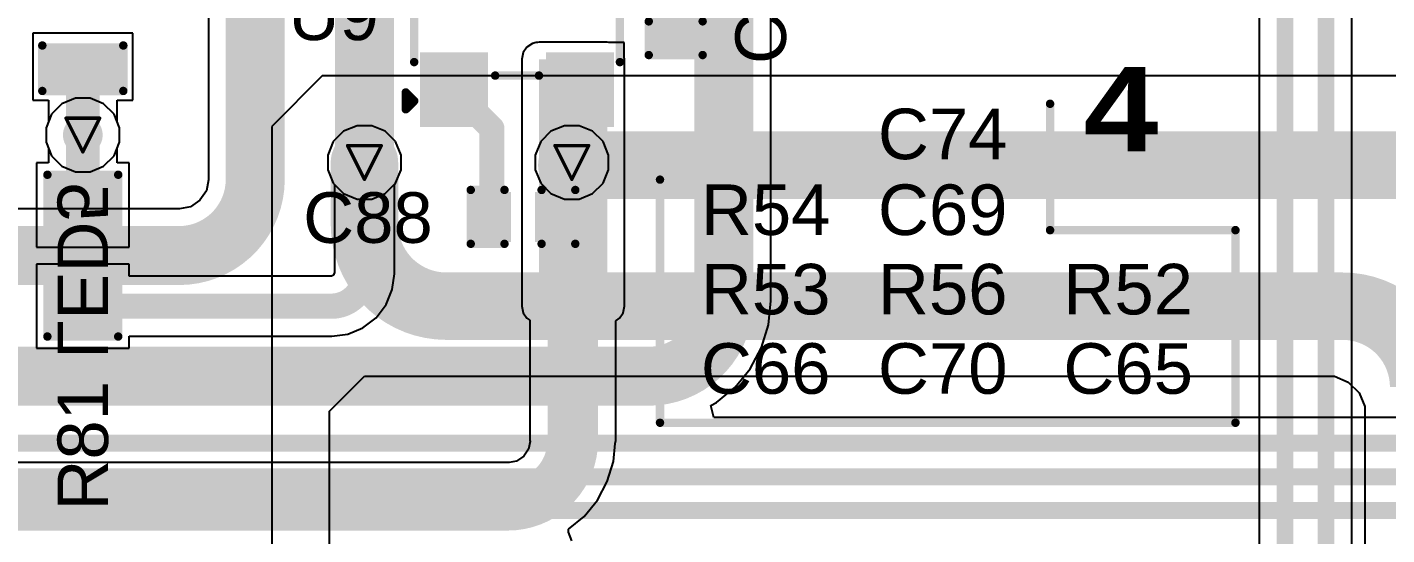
# Model space of a CAD drawing. Header units: inches. Extents: x 0 to 5359, y 0 to 5098.
# Drawn here: x 34.16 to 54.64, y 74.69 to 82.34 of the extents above; entities that cross this region are included whole.
import ezdxf

# ---------------------------------------------------------------- set-up
doc = ezdxf.new("R2010")
doc.units = ezdxf.units.IN
for name, color, linetype in [('Bottom Layer', 5, 'Continuous'), ('Bottom Overlay', 54, 'Continuous'), ('Bottom Paste', 16, 'Continuous'), ('Bottom Solder', 6, 'Continuous'), ('Drill Drawing', 1, 'Continuous'), ('Layer 1', 16, 'Continuous'), ('Layer 2', 76, 'Continuous'), ('Top Layer', 1, 'Continuous'), ('Top Overlay', 2, 'Continuous'), ('Top Paste', 8, 'Continuous'), ('Top Solder', 216, 'Continuous'), ('Via Holes', 16, 'Continuous')]:
    doc.layers.add(name, color=color, linetype=linetype)
doc.styles.add('Arial', font='', dxfattribs={"height": 0.2})
doc.styles.add('Arial Black_Bold', font='', dxfattribs={"height": 0.2})
doc.styles.get('Arial').set_extended_font_data('Arial')
doc.styles.get('Arial Black_Bold').set_extended_font_data('Arial Black', bold=True)

# ---------------------------------------------------------------- blocks, each defined once
blk = doc.blocks.new('SOT_23_34')
at = {"layer": 'Top Layer'}
for points in [[(-0.41, 1.46), (0.41, 1.46), (0.41, 0.54), (-0.41, 0.54)], [(-1.36, -0.54), (-0.54, -0.54), (-0.54, -1.46), (-1.36, -1.46)], [(0.54, -0.54), (1.36, -0.54), (1.36, -1.46), (0.54, -1.46)]]:
    blk.add_hatch(color=1, dxfattribs=at).paths.add_polyline_path(points)
at = {"layer": 'Top Paste'}
for points in [[(-0.41, 1.46), (0.41, 1.46), (0.41, 0.54), (-0.41, 0.54)], [(-1.36, -0.54), (-0.54, -0.54), (-0.54, -1.46), (-1.36, -1.46)], [(0.54, -0.54), (1.36, -0.54), (1.36, -1.46), (0.54, -1.46)]]:
    blk.add_hatch(color=8, dxfattribs=at).paths.add_polyline_path(points)
at = {"layer": 'Top Solder'}
for points in [[(-0.512, 1.562), (0.512, 1.562), (0.512, 0.438), (-0.512, 0.438)], [(-1.462, -0.438), (-0.438, -0.438), (-0.438, -1.562), (-1.462, -1.562)], [(0.438, -0.438), (1.462, -0.438), (1.462, -1.562), (0.438, -1.562)]]:
    blk.add_hatch(color=216, dxfattribs=at).paths.add_polyline_path(points)
at = {"layer": 'Top Overlay'}
for points in [[(-1.549, 0.813, 0.127, 0.127, 0), (-0.559, 0.813, 0.127, 0.127, 0)], [(-1.549, -0.584, 0.127, 0.127, 0), (-1.549, 0.813, 0.127, 0.127, 0)], [(0.559, 0.813, 0.127, 0.127, 0), (1.549, 0.813, 0.127, 0.127, 0)], [(1.549, -0.584, 0.127, 0.127, 0), (1.549, 0.813, 0.127, 0.127, 0)], [(-0.33, -0.787, 0.127, 0.127, 0), (0.33, -0.787, 0.127, 0.127, 0)], [(-1.676, -1.295, 0.127, 0.127, 0), (-1.676, -1.041, 0.127, 0.127, 0)], [(-1.676, -1.041, 0.127, 0.127, 0), (-1.549, -1.168, 0.127, 0.127, 0)], [(-1.676, -1.295, 0.127, 0.127, 0), (-1.549, -1.168, 0.127, 0.127, 0)]]:
    blk.add_lwpolyline(points, format="xyseb", dxfattribs=at)
for points in [[(-1.581, 0.813, 0.0635, 0.0635, 1), (-1.518, 0.813, 0.0635, 0.0635, 1)], [(-1.581, 0.813, 0.0635, 0.0635, 1), (-1.518, 0.813, 0.0635, 0.0635, 1)], [(-0.591, 0.813, 0.0635, 0.0635, 1), (-0.527, 0.813, 0.0635, 0.0635, 1)], [(0.527, 0.813, 0.0635, 0.0635, 1), (0.591, 0.813, 0.0635, 0.0635, 1)], [(1.518, 0.813, 0.0635, 0.0635, 1), (1.581, 0.813, 0.0635, 0.0635, 1)], [(1.518, 0.813, 0.0635, 0.0635, 1), (1.581, 0.813, 0.0635, 0.0635, 1)], [(-1.581, -0.584, 0.0635, 0.0635, 1), (-1.518, -0.584, 0.0635, 0.0635, 1)], [(1.518, -0.584, 0.0635, 0.0635, 1), (1.581, -0.584, 0.0635, 0.0635, 1)], [(-0.362, -0.787, 0.0635, 0.0635, 1), (-0.298, -0.787, 0.0635, 0.0635, 1)], [(0.298, -0.787, 0.0635, 0.0635, 1), (0.362, -0.787, 0.0635, 0.0635, 1)], [(-1.708, -1.041, 0.0635, 0.0635, 1), (-1.645, -1.041, 0.0635, 0.0635, 1)], [(-1.708, -1.041, 0.0635, 0.0635, 1), (-1.645, -1.041, 0.0635, 0.0635, 1)], [(-1.581, -1.168, 0.0635, 0.0635, 1), (-1.518, -1.168, 0.0635, 0.0635, 1)], [(-1.581, -1.168, 0.0635, 0.0635, 1), (-1.518, -1.168, 0.0635, 0.0635, 1)], [(-1.708, -1.295, 0.0635, 0.0635, 1), (-1.645, -1.295, 0.0635, 0.0635, 1)], [(-1.708, -1.295, 0.0635, 0.0635, 1), (-1.645, -1.295, 0.0635, 0.0635, 1)]]:
    blk.add_lwpolyline(points, format="xyseb", close=True, dxfattribs=at)
blk = doc.blocks.new('R___0603_94')
at = {"layer": 'Top Layer'}
for points in [[(-0.381, 0.4445), (-0.381, -0.4445), (-1.143, -0.4445), (-1.143, 0.4445)], [(1.143, 0.4445), (1.143, -0.4445), (0.381, -0.4445), (0.381, 0.4445)]]:
    blk.add_hatch(color=1, dxfattribs=at).paths.add_polyline_path(points)
at = {"layer": 'Top Paste'}
for points in [[(-0.381, 0.4445), (-0.381, -0.4445), (-1.143, -0.4445), (-1.143, 0.4445)], [(1.143, 0.4445), (1.143, -0.4445), (0.381, -0.4445), (0.381, 0.4445)]]:
    blk.add_hatch(color=8, dxfattribs=at).paths.add_polyline_path(points)
at = {"layer": 'Top Solder'}
for points in [[(-0.2794, 0.5461), (-0.2794, -0.5461), (-1.2446, -0.5461), (-1.2446, 0.5461)], [(1.2446, 0.5461), (1.2446, -0.5461), (0.2794, -0.5461), (0.2794, 0.5461)]]:
    blk.add_hatch(color=216, dxfattribs=at).paths.add_polyline_path(points)
at = {"layer": 'Top Overlay'}
for points in [[(1.2192, 0.5334, 0.127, 0.127, 0), (-1.2192, 0.5334, 0.127, 0.127, 0)], [(-1.2192, -0.5334, 0.127, 0.127, 0), (-1.2192, 0.5334, 0.127, 0.127, 0)], [(1.2192, -0.5334, 0.127, 0.127, 0), (1.2192, 0.5334, 0.127, 0.127, 0)], [(1.2192, -0.5334, 0.127, 0.127, 0), (-1.2192, -0.5334, 0.127, 0.127, 0)]]:
    blk.add_lwpolyline(points, format="xyseb", dxfattribs=at)
for points in [[(-1.25095, 0.5334, 0.0635, 0.0635, 1), (-1.18745, 0.5334, 0.0635, 0.0635, 1)], [(-1.25095, 0.5334, 0.0635, 0.0635, 1), (-1.18745, 0.5334, 0.0635, 0.0635, 1)], [(1.18745, 0.5334, 0.0635, 0.0635, 1), (1.25095, 0.5334, 0.0635, 0.0635, 1)], [(1.18745, 0.5334, 0.0635, 0.0635, 1), (1.25095, 0.5334, 0.0635, 0.0635, 1)], [(-1.25095, -0.5334, 0.0635, 0.0635, 1), (-1.18745, -0.5334, 0.0635, 0.0635, 1)], [(-1.25095, -0.5334, 0.0635, 0.0635, 1), (-1.18745, -0.5334, 0.0635, 0.0635, 1)], [(1.18745, -0.5334, 0.0635, 0.0635, 1), (1.25095, -0.5334, 0.0635, 0.0635, 1)], [(1.18745, -0.5334, 0.0635, 0.0635, 1), (1.25095, -0.5334, 0.0635, 0.0635, 1)]]:
    blk.add_lwpolyline(points, format="xyseb", close=True, dxfattribs=at)
blk = doc.blocks.new('LED_0603_B_187')
at = {"layer": 'Bottom Layer'}
for points in [[(-1, 0.5), (-0.5, 0.5), (-0.5, -0.5), (-1, -0.5)], [(0.5, 0.5), (1, 0.5), (1, -0.5), (0.5, -0.5)]]:
    blk.add_hatch(color=5, dxfattribs=at).paths.add_polyline_path(points)
at = {"layer": 'Bottom Overlay'}
blk.add_hatch(color=54, dxfattribs=at).paths.add_polyline_path([(1.118, -0.66), (1.753, -0.66), (1.753, 0.66), (1.118, 0.66)])
at = {"layer": 'Bottom Paste'}
for points in [[(-1, 0.5), (-0.5, 0.5), (-0.5, -0.5), (-1, -0.5)], [(0.5, 0.5), (1, 0.5), (1, -0.5), (0.5, -0.5)]]:
    blk.add_hatch(color=16, dxfattribs=at).paths.add_polyline_path(points)
at = {"layer": 'Bottom Solder'}
for points in [[(-1.102, 0.602), (-0.398, 0.602), (-0.398, -0.602), (-1.102, -0.602)], [(0.398, 0.602), (1.102, 0.602), (1.102, -0.602), (0.398, -0.602)]]:
    blk.add_hatch(color=6, dxfattribs=at).paths.add_polyline_path(points)
at = {"layer": 'Bottom Overlay'}
for points in [[(-1.118, 0.61, 0.127, 0.127, 0), (-1.118, -0.61, 0.127, 0.127, 0)], [(-1.118, 0.61, 0.127, 0.127, 0), (-0.432, 0.61, 0.127, 0.127, 0)], [(0.432, 0.61, 0.127, 0.127, 0), (1.118, 0.61, 0.127, 0.127, 0)], [(1.118, 0.61, 0.127, 0.127, 0), (1.118, -0.61, 0.127, 0.127, 0)], [(-1.118, -0.61, 0.127, 0.127, 0), (-0.432, -0.61, 0.127, 0.127, 0)], [(0.432, -0.61, 0.127, 0.127, 0), (1.118, -0.61, 0.127, 0.127, 0)]]:
    blk.add_lwpolyline(points, format="xyseb", dxfattribs=at)
for points in [[(-1.149, 0.61, 0.0635, 0.0635, 1), (-1.086, 0.61, 0.0635, 0.0635, 1)], [(-1.149, 0.61, 0.0635, 0.0635, 1), (-1.086, 0.61, 0.0635, 0.0635, 1)], [(-0.464, 0.61, 0.0635, 0.0635, 1), (-0.4, 0.61, 0.0635, 0.0635, 1)], [(0.4, 0.61, 0.0635, 0.0635, 1), (0.464, 0.61, 0.0635, 0.0635, 1)], [(1.086, 0.61, 0.0635, 0.0635, 1), (1.149, 0.61, 0.0635, 0.0635, 1)], [(1.086, 0.61, 0.0635, 0.0635, 1), (1.149, 0.61, 0.0635, 0.0635, 1)], [(-1.149, -0.61, 0.0635, 0.0635, 1), (-1.086, -0.61, 0.0635, 0.0635, 1)], [(-1.149, -0.61, 0.0635, 0.0635, 1), (-1.086, -0.61, 0.0635, 0.0635, 1)], [(-0.464, -0.61, 0.0635, 0.0635, 1), (-0.4, -0.61, 0.0635, 0.0635, 1)], [(0.4, -0.61, 0.0635, 0.0635, 1), (0.464, -0.61, 0.0635, 0.0635, 1)], [(1.086, -0.61, 0.0635, 0.0635, 1), (1.149, -0.61, 0.0635, 0.0635, 1)], [(1.086, -0.61, 0.0635, 0.0635, 1), (1.149, -0.61, 0.0635, 0.0635, 1)]]:
    blk.add_lwpolyline(points, format="xyseb", close=True, dxfattribs=at)
blk = doc.blocks.new('C___0402_278')
at = {"layer": 'Top Layer'}
for points in [[(-0.699, -0.318), (-0.699, 0.318), (-0.241, 0.318), (-0.241, -0.318)], [(0.241, -0.318), (0.241, 0.318), (0.699, 0.318), (0.699, -0.318)]]:
    blk.add_hatch(color=1, dxfattribs=at).paths.add_polyline_path(points)
at = {"layer": 'Top Paste'}
for points in [[(-0.699, -0.318), (-0.699, 0.318), (-0.241, 0.318), (-0.241, -0.318)], [(0.241, -0.318), (0.241, 0.318), (0.699, 0.318), (0.699, -0.318)]]:
    blk.add_hatch(color=8, dxfattribs=at).paths.add_polyline_path(points)
at = {"layer": 'Top Solder'}
for points in [[(-0.758, -0.377), (-0.758, 0.377), (-0.181, 0.377), (-0.181, -0.377)], [(0.181, -0.377), (0.181, 0.377), (0.758, 0.377), (0.758, -0.377)]]:
    blk.add_hatch(color=216, dxfattribs=at).paths.add_polyline_path(points)
at = {"layer": 'Top Overlay'}
for points in [[(-0.787, 0.406, 0.127, 0.127, 0), (-0.279, 0.406, 0.127, 0.127, 0)], [(-0.787, -0.406, 0.127, 0.127, 0), (-0.787, 0.406, 0.127, 0.127, 0)], [(0.279, 0.406, 0.127, 0.127, 0), (0.787, 0.406, 0.127, 0.127, 0)], [(0.787, -0.406, 0.127, 0.127, 0), (0.787, 0.406, 0.127, 0.127, 0)], [(-0.787, -0.406, 0.127, 0.127, 0), (-0.279, -0.406, 0.127, 0.127, 0)], [(0.279, -0.406, 0.127, 0.127, 0), (0.787, -0.406, 0.127, 0.127, 0)]]:
    blk.add_lwpolyline(points, format="xyseb", dxfattribs=at)
for points in [[(-0.819, 0.406, 0.0635, 0.0635, 1), (-0.756, 0.406, 0.0635, 0.0635, 1)], [(-0.819, 0.406, 0.0635, 0.0635, 1), (-0.756, 0.406, 0.0635, 0.0635, 1)], [(-0.311, 0.406, 0.0635, 0.0635, 1), (-0.248, 0.406, 0.0635, 0.0635, 1)], [(0.248, 0.406, 0.0635, 0.0635, 1), (0.311, 0.406, 0.0635, 0.0635, 1)], [(0.756, 0.406, 0.0635, 0.0635, 1), (0.819, 0.406, 0.0635, 0.0635, 1)], [(0.756, 0.406, 0.0635, 0.0635, 1), (0.819, 0.406, 0.0635, 0.0635, 1)], [(-0.819, -0.406, 0.0635, 0.0635, 1), (-0.756, -0.406, 0.0635, 0.0635, 1)], [(-0.819, -0.406, 0.0635, 0.0635, 1), (-0.756, -0.406, 0.0635, 0.0635, 1)], [(-0.311, -0.406, 0.0635, 0.0635, 1), (-0.248, -0.406, 0.0635, 0.0635, 1)], [(0.248, -0.406, 0.0635, 0.0635, 1), (0.311, -0.406, 0.0635, 0.0635, 1)], [(0.756, -0.406, 0.0635, 0.0635, 1), (0.819, -0.406, 0.0635, 0.0635, 1)], [(0.756, -0.406, 0.0635, 0.0635, 1), (0.819, -0.406, 0.0635, 0.0635, 1)]]:
    blk.add_lwpolyline(points, format="xyseb", close=True, dxfattribs=at)
blk = doc.blocks.new('C___0402_279')
at = {"layer": 'Top Layer'}
for points in [[(-0.699, -0.318), (-0.699, 0.318), (-0.241, 0.318), (-0.241, -0.318)], [(0.241, -0.318), (0.241, 0.318), (0.699, 0.318), (0.699, -0.318)]]:
    blk.add_hatch(color=1, dxfattribs=at).paths.add_polyline_path(points)
at = {"layer": 'Top Paste'}
for points in [[(-0.699, -0.318), (-0.699, 0.318), (-0.241, 0.318), (-0.241, -0.318)], [(0.241, -0.318), (0.241, 0.318), (0.699, 0.318), (0.699, -0.318)]]:
    blk.add_hatch(color=8, dxfattribs=at).paths.add_polyline_path(points)
at = {"layer": 'Top Solder'}
for points in [[(-0.758, -0.377), (-0.758, 0.377), (-0.181, 0.377), (-0.181, -0.377)], [(0.181, -0.377), (0.181, 0.377), (0.758, 0.377), (0.758, -0.377)]]:
    blk.add_hatch(color=216, dxfattribs=at).paths.add_polyline_path(points)
at = {"layer": 'Top Overlay'}
for points in [[(-0.787, 0.406, 0.127, 0.127, 0), (-0.279, 0.406, 0.127, 0.127, 0)], [(-0.787, 0.406, 0.127, 0.127, 0), (-0.787, -0.406, 0.127, 0.127, 0)], [(0.279, 0.406, 0.127, 0.127, 0), (0.787, 0.406, 0.127, 0.127, 0)], [(0.787, 0.406, 0.127, 0.127, 0), (0.787, -0.406, 0.127, 0.127, 0)], [(-0.787, -0.406, 0.127, 0.127, 0), (-0.279, -0.406, 0.127, 0.127, 0)], [(0.279, -0.406, 0.127, 0.127, 0), (0.787, -0.406, 0.127, 0.127, 0)]]:
    blk.add_lwpolyline(points, format="xyseb", dxfattribs=at)
for points in [[(-0.819, 0.406, 0.0635, 0.0635, 1), (-0.756, 0.406, 0.0635, 0.0635, 1)], [(-0.819, 0.406, 0.0635, 0.0635, 1), (-0.756, 0.406, 0.0635, 0.0635, 1)], [(-0.311, 0.406, 0.0635, 0.0635, 1), (-0.248, 0.406, 0.0635, 0.0635, 1)], [(0.248, 0.406, 0.0635, 0.0635, 1), (0.311, 0.406, 0.0635, 0.0635, 1)], [(0.756, 0.406, 0.0635, 0.0635, 1), (0.819, 0.406, 0.0635, 0.0635, 1)], [(0.756, 0.406, 0.0635, 0.0635, 1), (0.819, 0.406, 0.0635, 0.0635, 1)], [(-0.819, -0.406, 0.0635, 0.0635, 1), (-0.756, -0.406, 0.0635, 0.0635, 1)], [(-0.819, -0.406, 0.0635, 0.0635, 1), (-0.756, -0.406, 0.0635, 0.0635, 1)], [(-0.311, -0.406, 0.0635, 0.0635, 1), (-0.248, -0.406, 0.0635, 0.0635, 1)], [(0.248, -0.406, 0.0635, 0.0635, 1), (0.311, -0.406, 0.0635, 0.0635, 1)], [(0.756, -0.406, 0.0635, 0.0635, 1), (0.819, -0.406, 0.0635, 0.0635, 1)], [(0.756, -0.406, 0.0635, 0.0635, 1), (0.819, -0.406, 0.0635, 0.0635, 1)]]:
    blk.add_lwpolyline(points, format="xyseb", close=True, dxfattribs=at)

msp = doc.modelspace()

# ---------------------------------------------------------------- hatches: boundary and pattern name
at = {"layer": 'Bottom Layer'}
h = msp.add_hatch(color=5, dxfattribs=at)
edge = h.paths.add_edge_path()
edge.add_arc((35, 80.718), 0.3, 0, 360)
h = msp.add_hatch(color=5, dxfattribs=at)
edge = h.paths.add_edge_path()
edge.add_arc((39.243, 80.304), 0.3, 0, 360)
h = msp.add_hatch(color=5, dxfattribs=at)
edge = h.paths.add_edge_path()
edge.add_arc((42.367, 80.304), 0.3, 0, 360)
at = {"layer": 'Layer 1'}
h = msp.add_hatch(color=16, dxfattribs=at)
edge = h.paths.add_edge_path()
edge.add_arc((35, 80.718), 0.3, 0, 360)
h = msp.add_hatch(color=16, dxfattribs=at)
edge = h.paths.add_edge_path()
edge.add_arc((39.243, 80.304), 0.3, 0, 360)
h = msp.add_hatch(color=16, dxfattribs=at)
edge = h.paths.add_edge_path()
edge.add_arc((42.367, 80.304), 0.3, 0, 360)
at = {"layer": 'Layer 2'}
h = msp.add_hatch(color=76, dxfattribs=at)
edge = h.paths.add_edge_path()
edge.add_arc((35, 80.718), 0.3, 0, 360)
h = msp.add_hatch(color=76, dxfattribs=at)
edge = h.paths.add_edge_path()
edge.add_arc((39.243, 80.304), 0.3, 0, 360)
h = msp.add_hatch(color=76, dxfattribs=at)
edge = h.paths.add_edge_path()
edge.add_arc((42.367, 80.304), 0.3, 0, 360)
at = {"layer": 'Top Layer'}
msp.add_hatch(color=1, dxfattribs=at).paths.add_polyline_path([(41.873, 78.138), (42.902, 78.138), (42.902, 81.861), (41.873, 81.861)])
h = msp.add_hatch(color=1, dxfattribs=at)
edge = h.paths.add_edge_path()
edge.add_arc((35, 80.718), 0.3, 0, 360)
h = msp.add_hatch(color=1, dxfattribs=at)
edge = h.paths.add_edge_path()
edge.add_arc((39.243, 80.304), 0.3, 0, 360)
h = msp.add_hatch(color=1, dxfattribs=at)
edge = h.paths.add_edge_path()
edge.add_arc((42.367, 80.304), 0.3, 0, 360)
at = {"layer": 'Via Holes'}
h = msp.add_hatch(color=7, dxfattribs=at)
edge = h.paths.add_edge_path()
edge.add_arc((35, 80.718), 0.15, 0, 360)
h = msp.add_hatch(color=7, dxfattribs=at)
edge = h.paths.add_edge_path()
edge.add_arc((39.243, 80.304), 0.15, 0, 360)
h = msp.add_hatch(color=7, dxfattribs=at)
edge = h.paths.add_edge_path()
edge.add_arc((42.367, 80.304), 0.15, 0, 360)

# ---------------------------------------------------------------- linework, layer by layer
at = {"layer": 'Bottom Layer'}
for p, q in [((36.894, 95.751), (36.894, 80.05)), ((45.364, 78.219), (45.364, 92.392)), ((35.754, 82.254), (34.246, 82.254)), ((34.246, 82.254), (34.246, 81.246)), ((35.754, 81.246), (35.754, 82.254)), ((34.246, 81.246), (34.482, 81.246)), ((34.482, 81.246), (34.482, 80.915)), ((35.518, 80.915), (35.518, 81.246)), ((35.518, 81.246), (35.754, 81.246)), ((34.482, 80.915), (34.446, 80.828)), ((35.554, 80.828), (35.518, 80.915)), ((34.446, 80.828), (34.446, 80.608)), ((35.554, 80.608), (35.554, 80.828)), ((34.446, 80.608), (34.53, 80.404)), ((35.47, 80.404), (35.554, 80.608)), ((34.53, 80.404), (34.686, 80.248)), ((35.314, 80.248), (35.47, 80.404)), ((34.686, 80.248), (34.89, 80.164)), ((34.89, 80.164), (35.11, 80.164)), ((35.11, 80.164), (35.314, 80.248)), ((36.894, 80.044), (36.862, 79.879)), ((36.894, 80.05), (36.894, 80.044)), ((36.765, 79.735), (36.621, 79.638)), ((36.862, 79.879), (36.765, 79.735)), ((36.45, 79.606), (30.171, 79.606)), ((36.456, 79.605), (36.45, 79.606)), ((36.621, 79.638), (36.456, 79.605)), ((45.331, 77.859), (45.367, 78.219)), ((45.367, 78.219), (45.364, 78.219)), ((45.226, 77.513), (45.331, 77.859)), ((45.056, 77.194), (45.226, 77.513)), ((44.827, 76.915), (45.056, 77.194)), ((44.547, 76.686), (44.827, 76.915)), ((44.46, 76.639), (44.547, 76.686)), ((44.505, 76.461), (44.46, 76.639)), ((55.231, 76.461), (44.505, 76.461))]:
    msp.add_line(p, q, dxfattribs=at)
for points in [[(37.598, 80.05, 0.889, 0.889, 0), (37.598, 95.751, 0.889, 0.889, 0)], [(39.243, 80.304, 0.889, 0.889, 0), (39.243, 95.249, 0.889, 0.889, 0)], [(44.659, 78.219, 0.889, 0.889, 0), (44.659, 92.392, 0.889, 0.889, 0)], [(35, 80.718, 0.508, 0.508, 0), (35, 81.722, 0.508, 0.508, 0)], [(37.598, 80.05, 0.889, 0.889, -0.414214), (36.45, 78.901, 0.889, 0.889, 0)], [(30.171, 78.901, 0.889, 0.889, 0), (36.45, 78.901, 0.889, 0.889, 0)], [(44.659, 78.219, 0.889, 0.889, -0.414214), (43.523, 77.082, 0.889, 0.889, 0)], [(33, 77.082, 0.889, 0.889, 0), (43.523, 77.082, 0.889, 0.889, 0)], [(24.714, 76.073, 0.254, 0.254, 0), (77.437, 76.073, 0.254, 0.254, 0)], [(24.644, 75.565, 0.254, 0.254, 0), (76.986, 75.565, 0.254, 0.254, 0)], [(25.095, 75.057, 0.254, 0.254, 0), (75.783, 75.057, 0.254, 0.254, 0)]]:
    msp.add_lwpolyline(points, format="xyseb", dxfattribs=at)
for points in [[(34.873, 81.722, 0.254, 0.254, 1), (35.127, 81.722, 0.254, 0.254, 1)], [(34.873, 80.718, 0.254, 0.254, 1), (35.127, 80.718, 0.254, 0.254, 1)], [(39.021, 80.304, 0.445, 0.445, 1), (39.465, 80.304, 0.445, 0.445, 1)], [(37.376, 80.05, 0.445, 0.445, 1), (37.82, 80.05, 0.445, 0.445, 1)], [(37.376, 80.05, 0.445, 0.445, 1), (37.82, 80.05, 0.445, 0.445, 1)], [(36.228, 78.901, 0.445, 0.445, 1), (36.672, 78.901, 0.445, 0.445, 1)], [(36.228, 78.901, 0.445, 0.445, 1), (36.672, 78.901, 0.445, 0.445, 1)], [(44.437, 78.219, 0.445, 0.445, 1), (44.882, 78.219, 0.445, 0.445, 1)], [(44.437, 78.219, 0.445, 0.445, 1), (44.882, 78.219, 0.445, 0.445, 1)], [(43.3, 77.082, 0.445, 0.445, 1), (43.745, 77.082, 0.445, 0.445, 1)], [(43.3, 77.082, 0.445, 0.445, 1), (43.745, 77.082, 0.445, 0.445, 1)]]:
    msp.add_lwpolyline(points, format="xyseb", close=True, dxfattribs=at)
at = {"layer": 'Drill Drawing'}
for points in [[(34.746, 80.972, 0.0508, 0.0508, 0), (35.254, 80.972, 0.0508, 0.0508, 0)], [(34.746, 80.972, 0.0508, 0.0508, 0), (35, 80.464, 0.0508, 0.0508, 0)], [(35, 80.464, 0.0508, 0.0508, 0), (35.254, 80.972, 0.0508, 0.0508, 0)], [(38.989, 80.558, 0.0508, 0.0508, 0), (39.497, 80.558, 0.0508, 0.0508, 0)], [(38.989, 80.558, 0.0508, 0.0508, 0), (39.243, 80.05, 0.0508, 0.0508, 0)], [(39.243, 80.05, 0.0508, 0.0508, 0), (39.497, 80.558, 0.0508, 0.0508, 0)], [(42.113, 80.558, 0.0508, 0.0508, 0), (42.621, 80.558, 0.0508, 0.0508, 0)], [(42.113, 80.558, 0.0508, 0.0508, 0), (42.367, 80.05, 0.0508, 0.0508, 0)], [(42.367, 80.05, 0.0508, 0.0508, 0), (42.621, 80.558, 0.0508, 0.0508, 0)]]:
    msp.add_lwpolyline(points, format="xyseb", dxfattribs=at)
for points in [[(34.733, 80.972, 0.0254, 0.0254, 1), (34.759, 80.972, 0.0254, 0.0254, 1)], [(34.733, 80.972, 0.0254, 0.0254, 1), (34.759, 80.972, 0.0254, 0.0254, 1)], [(35.241, 80.972, 0.0254, 0.0254, 1), (35.267, 80.972, 0.0254, 0.0254, 1)], [(35.241, 80.972, 0.0254, 0.0254, 1), (35.267, 80.972, 0.0254, 0.0254, 1)], [(38.976, 80.558, 0.0254, 0.0254, 1), (39.002, 80.558, 0.0254, 0.0254, 1)], [(38.976, 80.558, 0.0254, 0.0254, 1), (39.002, 80.558, 0.0254, 0.0254, 1)], [(39.484, 80.558, 0.0254, 0.0254, 1), (39.51, 80.558, 0.0254, 0.0254, 1)], [(39.484, 80.558, 0.0254, 0.0254, 1), (39.51, 80.558, 0.0254, 0.0254, 1)], [(42.1, 80.558, 0.0254, 0.0254, 1), (42.126, 80.558, 0.0254, 0.0254, 1)], [(42.1, 80.558, 0.0254, 0.0254, 1), (42.126, 80.558, 0.0254, 0.0254, 1)], [(42.608, 80.558, 0.0254, 0.0254, 1), (42.634, 80.558, 0.0254, 0.0254, 1)], [(42.608, 80.558, 0.0254, 0.0254, 1), (42.634, 80.558, 0.0254, 0.0254, 1)], [(34.987, 80.464, 0.0254, 0.0254, 1), (35.013, 80.464, 0.0254, 0.0254, 1)], [(34.987, 80.464, 0.0254, 0.0254, 1), (35.013, 80.464, 0.0254, 0.0254, 1)], [(39.23, 80.05, 0.0254, 0.0254, 1), (39.256, 80.05, 0.0254, 0.0254, 1)], [(39.23, 80.05, 0.0254, 0.0254, 1), (39.256, 80.05, 0.0254, 0.0254, 1)], [(42.354, 80.05, 0.0254, 0.0254, 1), (42.38, 80.05, 0.0254, 0.0254, 1)], [(42.354, 80.05, 0.0254, 0.0254, 1), (42.38, 80.05, 0.0254, 0.0254, 1)]]:
    msp.add_lwpolyline(points, format="xyseb", close=True, dxfattribs=at)
at = {"layer": 'Layer 1'}
for p, q in [((34.686, 81.188), (34.53, 81.032)), ((34.89, 81.272), (34.686, 81.188)), ((35.11, 81.272), (34.89, 81.272)), ((35.314, 81.188), (35.11, 81.272)), ((35.47, 81.032), (35.314, 81.188)), ((34.53, 81.032), (34.446, 80.828)), ((35.554, 80.828), (35.47, 81.032)), ((34.446, 80.828), (34.446, 80.608)), ((35.554, 80.608), (35.554, 80.828)), ((38.929, 80.774), (38.773, 80.618)), ((39.133, 80.858), (38.929, 80.774)), ((39.353, 80.858), (39.133, 80.858)), ((39.557, 80.774), (39.353, 80.858)), ((39.713, 80.618), (39.557, 80.774)), ((42.053, 80.774), (41.898, 80.618)), ((42.257, 80.858), (42.053, 80.774)), ((42.477, 80.858), (42.257, 80.858)), ((42.681, 80.774), (42.477, 80.858)), ((42.837, 80.618), (42.681, 80.774)), ((34.446, 80.608), (34.53, 80.404)), ((35.47, 80.404), (35.554, 80.608)), ((38.773, 80.618), (38.689, 80.414)), ((39.797, 80.414), (39.713, 80.618)), ((41.898, 80.618), (41.813, 80.414)), ((42.921, 80.414), (42.837, 80.618)), ((34.53, 80.404), (34.686, 80.248)), ((35.314, 80.248), (35.47, 80.404)), ((38.689, 80.414), (38.689, 80.194)), ((39.797, 80.194), (39.797, 80.414)), ((41.813, 80.414), (41.813, 80.194)), ((42.921, 80.194), (42.921, 80.414)), ((34.686, 80.248), (34.89, 80.164)), ((34.89, 80.164), (35.11, 80.164)), ((35.11, 80.164), (35.314, 80.248)), ((38.689, 80.194), (38.773, 79.99)), ((39.713, 79.99), (39.797, 80.194)), ((41.813, 80.194), (41.898, 79.99)), ((42.837, 79.99), (42.921, 80.194)), ((38.773, 79.99), (38.929, 79.835)), ((39.557, 79.835), (39.713, 79.99)), ((41.898, 79.99), (42.053, 79.835)), ((42.681, 79.835), (42.837, 79.99)), ((38.929, 79.835), (39.133, 79.75)), ((39.133, 79.75), (39.353, 79.75)), ((39.353, 79.75), (39.557, 79.835)), ((42.053, 79.835), (42.257, 79.75)), ((42.257, 79.75), (42.477, 79.75)), ((42.477, 79.75), (42.681, 79.835))]:
    msp.add_line(p, q, dxfattribs=at)
at = {"layer": 'Layer 2'}
for p, q in [((38.608, 81.61), (37.846, 80.848)), ((58.423, 81.61), (38.608, 81.61)), ((34.686, 81.188), (34.53, 81.032)), ((34.89, 81.272), (34.686, 81.188)), ((35.11, 81.272), (34.89, 81.272)), ((35.314, 81.188), (35.11, 81.272)), ((35.47, 81.032), (35.314, 81.188)), ((34.53, 81.032), (34.446, 80.828)), ((35.554, 80.828), (35.47, 81.032)), ((34.446, 80.828), (34.446, 80.608)), ((35.554, 80.608), (35.554, 80.828)), ((37.846, 80.848), (37.846, 50.614)), ((34.446, 80.608), (34.53, 80.404)), ((35.47, 80.404), (35.554, 80.608)), ((34.53, 80.404), (34.686, 80.248)), ((35.314, 80.248), (35.47, 80.404)), ((34.686, 80.248), (34.89, 80.164)), ((34.89, 80.164), (35.11, 80.164)), ((35.11, 80.164), (35.314, 80.248)), ((38.718, 76.557), (39.243, 77.082)), ((39.243, 77.082), (53.742, 77.082)), ((53.742, 77.082), (53.855, 77.082)), ((53.855, 77.082), (54.065, 76.995)), ((54.065, 76.995), (54.226, 76.834)), ((54.226, 76.834), (54.313, 76.624)), ((54.313, 76.624), (54.313, 76.51)), ((38.718, 51.067), (38.718, 76.557)), ((54.313, 76.51), (54.313, 76.51)), ((54.313, 76.51), (54.313, 76.51)), ((54.313, 76.51), (54.313, 73.571))]:
    msp.add_line(p, q, dxfattribs=at)
for points in [[(39.243, 79.372, 1.016, 1.016, 0), (39.243, 80.304, 1.016, 1.016, 0)], [(42.367, 80.264, 1.016, 1.016, 0), (56.388, 80.264, 1.016, 1.016, 0)], [(40.477, 78.138, 1.016, 1.016, -0.414214), (39.243, 79.372, 1.016, 1.016, 0)], [(40.477, 78.138, 1.016, 1.016, 0), (53.982, 78.138, 1.016, 1.016, 0)], [(53.982, 78.138, 1.016, 1.016, -0.414214), (55.2, 76.92, 1.016, 1.016, 0)]]:
    msp.add_lwpolyline(points, format="xyseb", dxfattribs=at)
for points in [[(38.989, 80.304, 0.508, 0.508, 1), (39.497, 80.304, 0.508, 0.508, 1)], [(42.113, 80.264, 0.508, 0.508, 1), (42.621, 80.264, 0.508, 0.508, 1)], [(38.989, 79.372, 0.508, 0.508, 1), (39.497, 79.372, 0.508, 0.508, 1)], [(38.989, 79.372, 0.508, 0.508, 1), (39.497, 79.372, 0.508, 0.508, 1)], [(40.223, 78.138, 0.508, 0.508, 1), (40.731, 78.138, 0.508, 0.508, 1)], [(40.223, 78.138, 0.508, 0.508, 1), (40.731, 78.138, 0.508, 0.508, 1)], [(53.728, 78.138, 0.508, 0.508, 1), (54.236, 78.138, 0.508, 0.508, 1)], [(53.728, 78.138, 0.508, 0.508, 1), (54.236, 78.138, 0.508, 0.508, 1)]]:
    msp.add_lwpolyline(points, format="xyseb", close=True, dxfattribs=at)
at = {"layer": 'Top Layer'}
for p, q in [((54.117, 73.516), (54.117, 88.748)), ((52.723, 88.02), (52.723, 72.816)), ((41.634, 81.96), (41.614, 81.861)), ((41.69, 82.044), (41.634, 81.96)), ((41.774, 82.1), (41.69, 82.044)), ((41.828, 82.111), (41.774, 82.1)), ((41.848, 82.115), (41.828, 82.115)), ((41.828, 82.115), (41.828, 82.111)), ((41.873, 82.12), (41.848, 82.115)), ((42.902, 82.12), (41.873, 82.12)), ((42.927, 82.115), (42.902, 82.12)), ((43.156, 82.115), (42.927, 82.115)), ((43.156, 81.886), (43.156, 82.115)), ((41.614, 81.861), (41.614, 78.138)), ((43.161, 81.861), (43.156, 81.886)), ((43.161, 78.138), (43.161, 81.861)), ((34.686, 81.188), (34.53, 81.032)), ((34.89, 81.272), (34.686, 81.188)), ((35.11, 81.272), (34.89, 81.272)), ((35.314, 81.188), (35.11, 81.272)), ((35.47, 81.032), (35.314, 81.188)), ((34.53, 81.032), (34.446, 80.828)), ((35.554, 80.828), (35.47, 81.032)), ((34.446, 80.828), (34.446, 80.608)), ((35.554, 80.608), (35.554, 80.828)), ((38.929, 80.774), (38.773, 80.618)), ((39.133, 80.858), (38.929, 80.774)), ((39.353, 80.858), (39.133, 80.858)), ((39.557, 80.774), (39.353, 80.858)), ((39.713, 80.618), (39.557, 80.774)), ((34.446, 80.608), (34.482, 80.521)), ((34.482, 80.521), (34.482, 80.297)), ((35.518, 80.521), (35.554, 80.608)), ((35.518, 80.297), (35.518, 80.521)), ((38.773, 80.618), (38.689, 80.414)), ((39.797, 80.414), (39.713, 80.618)), ((34.482, 80.297), (34.301, 80.297)), ((34.301, 80.297), (34.301, 79.027)), ((35.698, 80.297), (35.518, 80.297)), ((35.698, 79.027), (35.698, 80.297)), ((38.689, 80.414), (38.689, 80.194)), ((39.797, 80.194), (39.797, 80.414)), ((38.689, 80.194), (38.773, 79.99)), ((39.713, 79.99), (39.797, 80.194)), ((38.773, 79.99), (38.79, 79.974)), ((38.79, 79.974), (38.79, 78.636)), ((39.696, 79.974), (39.713, 79.99)), ((39.696, 78.636), (39.696, 79.974)), ((34.301, 79.027), (35.698, 79.027)), ((35.698, 78.773), (34.301, 78.773)), ((34.301, 78.773), (34.301, 77.503)), ((35.698, 78.591), (35.698, 78.773)), ((38.745, 78.591), (35.698, 78.591)), ((38.776, 78.605), (38.745, 78.592)), ((38.745, 78.592), (38.745, 78.591)), ((38.789, 78.636), (38.776, 78.605)), ((38.79, 78.636), (38.789, 78.636)), ((39.663, 78.39), (39.695, 78.627)), ((39.695, 78.627), (39.696, 78.636)), ((39.568, 78.161), (39.663, 78.39)), ((39.417, 77.964), (39.568, 78.161)), ((41.614, 78.138), (41.634, 78.039)), ((43.141, 78.039), (43.161, 78.138)), ((39.22, 77.813), (39.417, 77.964)), ((41.634, 78.039), (41.69, 77.955)), ((41.69, 77.955), (41.735, 77.925)), ((41.735, 77.925), (41.735, 76.114)), ((43.03, 77.918), (43.085, 77.955)), ((43.03, 76.114), (43.03, 77.918)), ((43.085, 77.955), (43.141, 78.039)), ((35.698, 77.503), (35.698, 77.685)), ((35.698, 77.685), (38.745, 77.685)), ((38.745, 77.685), (38.754, 77.687)), ((38.754, 77.687), (38.991, 77.718)), ((38.991, 77.718), (39.22, 77.813)), ((34.301, 77.503), (35.698, 77.503)), ((41.738, 76.098), (41.715, 75.985)), ((41.735, 76.114), (41.738, 76.098)), ((42.994, 75.798), (43.02, 76.068)), ((43.02, 76.068), (43.03, 76.114)), ((41.534, 75.804), (41.421, 75.781)), ((41.643, 75.876), (41.534, 75.804)), ((41.715, 75.985), (41.643, 75.876)), ((42.902, 75.494), (42.994, 75.798)), ((41.405, 75.784), (31.861, 75.784)), ((41.421, 75.781), (41.405, 75.784)), ((42.752, 75.214), (42.902, 75.494)), ((42.551, 74.968), (42.752, 75.214)), ((42.318, 74.777), (42.551, 74.968)), ((42.318, 74.733), (42.318, 74.777)), ((42.369, 74.6), (42.318, 74.733))]:
    msp.add_line(p, q, dxfattribs=at)
for points in [[(53.729, 73.375, 0.254, 0.254, 0), (53.729, 88.748, 0.254, 0.254, 0)], [(53.111, 72.675, 0.254, 0.254, 0), (53.111, 88.063, 0.254, 0.254, 0)], [(40.592, 81.401, 0.381, 0.381, 0), (40.811, 81.132, 0.381, 0.381, 0)], [(40.811, 81.132, 0.381, 0.381, 0), (40.939, 81.039, 0.381, 0.381, 0)], [(40.939, 81.039, 0.381, 0.381, 0), (41.162, 80.816, 0.381, 0.381, 0)], [(35, 79.662, 0.508, 0.508, 0), (35, 80.718, 0.508, 0.508, 0)], [(41.162, 79.484, 0.381, 0.381, 0), (41.162, 80.816, 0.381, 0.381, 0)], [(39.243, 78.636, 0.381, 0.381, 0), (39.243, 80.304, 0.381, 0.381, 0)], [(42.382, 76.114, 0.762, 0.762, 0), (42.382, 78.636, 0.762, 0.762, 0)], [(39.243, 78.636, 0.381, 0.381, -0.414214), (38.745, 78.138, 0.381, 0.381, 0)], [(35, 78.138, 0.381, 0.381, 0), (38.745, 78.138, 0.381, 0.381, 0)], [(42.382, 76.114, 0.762, 0.762, -0.414214), (41.405, 75.137, 0.762, 0.762, 0)], [(31.861, 75.137, 0.762, 0.762, 0), (41.405, 75.137, 0.762, 0.762, 0)]]:
    msp.add_lwpolyline(points, format="xyseb", dxfattribs=at)
for points in [[(40.497, 81.401, 0.191, 0.191, 1), (40.687, 81.401, 0.191, 0.191, 1)], [(40.716, 81.132, 0.191, 0.191, 1), (40.907, 81.132, 0.191, 0.191, 1)], [(40.716, 81.132, 0.191, 0.191, 1), (40.907, 81.132, 0.191, 0.191, 1)], [(40.844, 81.039, 0.191, 0.191, 1), (41.034, 81.039, 0.191, 0.191, 1)], [(40.844, 81.039, 0.191, 0.191, 1), (41.034, 81.039, 0.191, 0.191, 1)], [(34.873, 80.718, 0.254, 0.254, 1), (35.127, 80.718, 0.254, 0.254, 1)], [(41.067, 80.816, 0.191, 0.191, 1), (41.257, 80.816, 0.191, 0.191, 1)], [(41.067, 80.816, 0.191, 0.191, 1), (41.257, 80.816, 0.191, 0.191, 1)], [(39.148, 80.304, 0.191, 0.191, 1), (39.338, 80.304, 0.191, 0.191, 1)], [(34.873, 79.662, 0.254, 0.254, 1), (35.127, 79.662, 0.254, 0.254, 1)], [(41.067, 79.484, 0.191, 0.191, 1), (41.257, 79.484, 0.191, 0.191, 1)], [(42.192, 78.636, 0.381, 0.381, 1), (42.573, 78.636, 0.381, 0.381, 1)], [(39.148, 78.636, 0.191, 0.191, 1), (39.338, 78.636, 0.191, 0.191, 1)], [(39.148, 78.636, 0.191, 0.191, 1), (39.338, 78.636, 0.191, 0.191, 1)], [(34.905, 78.138, 0.191, 0.191, 1), (35.095, 78.138, 0.191, 0.191, 1)], [(38.65, 78.138, 0.191, 0.191, 1), (38.84, 78.138, 0.191, 0.191, 1)], [(38.65, 78.138, 0.191, 0.191, 1), (38.84, 78.138, 0.191, 0.191, 1)], [(42.192, 76.114, 0.381, 0.381, 1), (42.573, 76.114, 0.381, 0.381, 1)], [(42.192, 76.114, 0.381, 0.381, 1), (42.573, 76.114, 0.381, 0.381, 1)], [(41.215, 75.137, 0.381, 0.381, 1), (41.596, 75.137, 0.381, 0.381, 1)], [(41.215, 75.137, 0.381, 0.381, 1), (41.596, 75.137, 0.381, 0.381, 1)]]:
    msp.add_lwpolyline(points, format="xyseb", close=True, dxfattribs=at)
at = {"layer": 'Top Overlay'}
for points in [[(49.572, 79.284, 0.127, 0.127, 0), (49.572, 81.189, 0.127, 0.127, 0)], [(43.695, 76.381, 0.127, 0.127, 0), (43.695, 80.046, 0.127, 0.127, 0)], [(49.572, 79.284, 0.127, 0.127, 0), (52.365, 79.284, 0.127, 0.127, 0)], [(52.365, 76.381, 0.127, 0.127, 0), (52.365, 79.284, 0.127, 0.127, 0)], [(43.695, 76.381, 0.127, 0.127, 0), (52.365, 76.381, 0.127, 0.127, 0)]]:
    msp.add_lwpolyline(points, format="xyseb", dxfattribs=at)
for points in [[(49.54, 81.189, 0.0635, 0.0635, 1), (49.604, 81.189, 0.0635, 0.0635, 1)], [(43.664, 80.046, 0.0635, 0.0635, 1), (43.727, 80.046, 0.0635, 0.0635, 1)], [(49.54, 79.284, 0.0635, 0.0635, 1), (49.604, 79.284, 0.0635, 0.0635, 1)], [(49.54, 79.284, 0.0635, 0.0635, 1), (49.604, 79.284, 0.0635, 0.0635, 1)], [(52.333, 79.284, 0.0635, 0.0635, 1), (52.397, 79.284, 0.0635, 0.0635, 1)], [(52.333, 79.284, 0.0635, 0.0635, 1), (52.397, 79.284, 0.0635, 0.0635, 1)], [(43.664, 76.381, 0.0635, 0.0635, 1), (43.727, 76.381, 0.0635, 0.0635, 1)], [(43.664, 76.381, 0.0635, 0.0635, 1), (43.727, 76.381, 0.0635, 0.0635, 1)], [(52.333, 76.381, 0.0635, 0.0635, 1), (52.397, 76.381, 0.0635, 0.0635, 1)], [(52.333, 76.381, 0.0635, 0.0635, 1), (52.397, 76.381, 0.0635, 0.0635, 1)]]:
    msp.add_lwpolyline(points, format="xyseb", close=True, dxfattribs=at)

# ---------------------------------------------------------------- block references
for name, p, rotation in [('LED_0603_B_187', (35, 82.5), 90), ('C___0402_279', (43.932, 82.711), 90), ('R___0603_94', (35, 78.9), 270)]:
    msp.add_blockref(name, p, dxfattribs=dict(rotation=rotation))
for name, p in [('SOT_23_34', (41.542, 82.401)), ('C___0402_278', (41.632, 79.484))]:
    msp.add_blockref(name, p)

# ---------------------------------------------------------------- texts
at = {"layer": 'Bottom Overlay', "style": 'Arial', "text_generation_flag": 2}
msp.add_text('LED5', height=0.762, rotation=270, dxfattribs=at).set_placement((34.619, 77.343))
at = {"layer": 'Top Overlay', "style": 'Arial'}
for s, p in [('C87', (45.593, 81.788)), ('R81', (35.381, 75.057))]:
    msp.add_text(s, height=0.762, rotation=90, dxfattribs=at).set_placement(p)
at = {"layer": 'Top Overlay'}
for s, height, style, p in [('U9', 0.762, 'Arial', (38.1, 82.149)), ('4', 1.27, 'Arial Black_Bold', (50.076, 80.472)), ('C74', 0.762, 'Arial', (46.978, 80.354)), ('R54', 0.762, 'Arial', (44.311, 79.211)), ('C69', 0.762, 'Arial', (46.978, 79.211)), ('C88', 0.762, 'Arial', (38.319, 79.093)), ('R53', 0.762, 'Arial', (44.311, 78.014)), ('R56', 0.762, 'Arial', (46.978, 78.014)), ('R52', 0.762, 'Arial', (49.772, 78.014)), ('C66', 0.762, 'Arial', (44.311, 76.818)), ('C70', 0.762, 'Arial', (46.978, 76.818)), ('C65', 0.762, 'Arial', (49.772, 76.818))]:
    msp.add_text(s, height=height, dxfattribs=dict(at, style=style)).set_placement(p)

doc.saveas('drawing.dxf')
